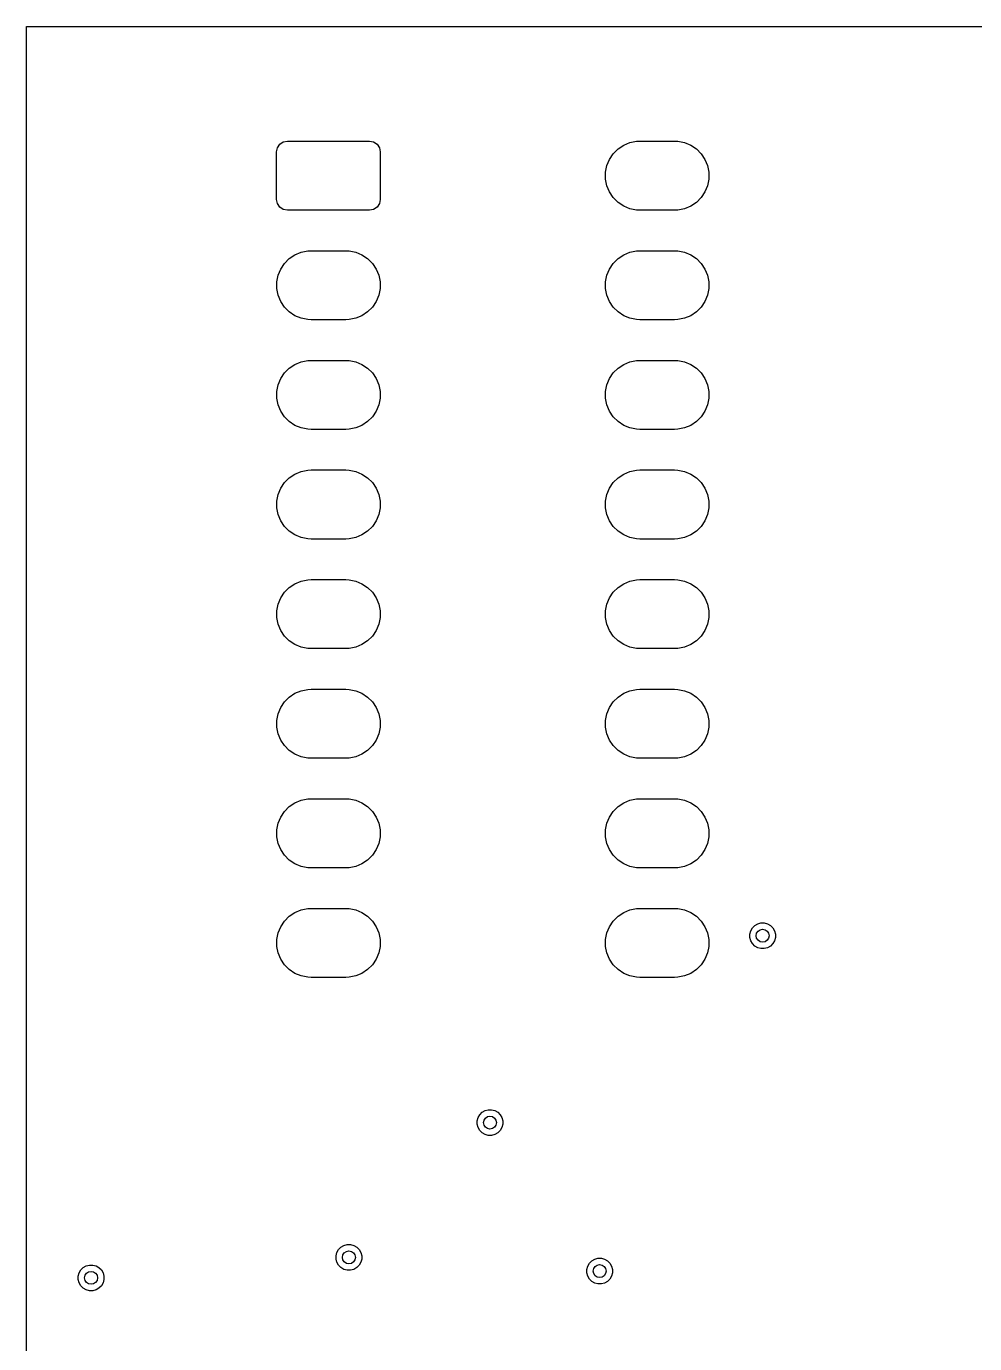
# Model space of a CAD drawing. Extents: x 44.5 to 133, y -119 to -55.5.
# Drawn here: x 44.5 to 66.48, y -86.02 to -55.5 of the extents above; entities that cross this region are included whole.
import ezdxf

# ---------------------------------------------------------------- set-up
doc = ezdxf.new("R2010")
doc.units = 0
doc.layers.add('BLACK', color=7, linetype='CONTINUOUS')

msp = doc.modelspace()

# ---------------------------------------------------------------- linework, layer by layer
at = {"layer": 'BLACK', "linetype": 'CONTINUOUS'}
for p, q in [((44.5, -55.5), (133, -55.5)), ((44.5, -119), (44.5, -55.5)), ((50.31903, -58.314329), (50.373223, -58.233223)), ((50.373223, -58.233223), (50.454329, -58.17903)), ((50.454329, -58.17903), (50.55, -58.16)), ((50.55, -58.16), (52.45, -58.16)), ((52.45, -58.16), (52.545671, -58.17903)), ((52.545671, -58.17903), (52.626777, -58.233223)), ((52.626777, -58.233223), (52.68097, -58.314329)), ((58.212485, -58.341592), (58.342883, -58.254463)), ((58.342883, -58.254463), (58.487772, -58.194448)), ((58.487772, -58.194448), (58.641586, -58.163852)), ((58.641586, -58.163852), (58.72, -58.16)), ((58.72, -58.16), (59.52, -58.16)), ((59.52, -58.16), (59.598414, -58.163852)), ((59.598414, -58.163852), (59.752228, -58.194448)), ((59.752228, -58.194448), (59.897117, -58.254463)), ((59.897117, -58.254463), (60.027515, -58.341592)), ((50.3, -58.41), (50.31903, -58.314329)), ((50.3, -59.51), (50.3, -58.41)), ((52.68097, -58.314329), (52.7, -58.41)), ((52.7, -58.41), (52.7, -59.51)), ((57.954448, -58.727772), (58.014463, -58.582883)), ((58.014463, -58.582883), (58.101592, -58.452485)), ((58.101592, -58.452485), (58.212485, -58.341592)), ((60.027515, -58.341592), (60.138408, -58.452485)), ((60.138408, -58.452485), (60.225537, -58.582883)), ((60.225537, -58.582883), (60.285552, -58.727772)), ((57.923852, -58.881586), (57.954448, -58.727772)), ((57.923852, -59.038414), (57.923852, -58.881586)), ((60.285552, -58.727772), (60.316148, -58.881586)), ((60.316148, -58.881586), (60.316148, -59.038414)), ((57.954448, -59.192228), (57.923852, -59.038414)), ((58.014463, -59.337117), (57.954448, -59.192228)), ((60.285552, -59.192228), (60.225537, -59.337117)), ((60.316148, -59.038414), (60.285552, -59.192228)), ((50.31903, -59.605671), (50.3, -59.51)), ((52.7, -59.51), (52.68097, -59.605671)), ((58.101592, -59.467515), (58.014463, -59.337117)), ((58.212485, -59.578408), (58.101592, -59.467515)), ((60.138408, -59.467515), (60.027515, -59.578408)), ((60.225537, -59.337117), (60.138408, -59.467515)), ((50.373223, -59.686777), (50.31903, -59.605671)), ((50.454329, -59.74097), (50.373223, -59.686777)), ((50.55, -59.76), (50.454329, -59.74097)), ((52.45, -59.76), (50.55, -59.76)), ((52.545671, -59.74097), (52.45, -59.76)), ((52.626777, -59.686777), (52.545671, -59.74097)), ((52.68097, -59.605671), (52.626777, -59.686777)), ((58.342883, -59.665537), (58.212485, -59.578408)), ((58.487772, -59.725552), (58.342883, -59.665537)), ((58.641586, -59.756148), (58.487772, -59.725552)), ((58.72, -59.76), (58.641586, -59.756148)), ((59.52, -59.76), (58.72, -59.76)), ((59.598414, -59.756148), (59.52, -59.76)), ((59.752228, -59.725552), (59.598414, -59.756148)), ((59.897117, -59.665537), (59.752228, -59.725552)), ((60.027515, -59.578408), (59.897117, -59.665537)), ((50.722883, -60.794463), (50.867772, -60.734448)), ((50.867772, -60.734448), (51.021586, -60.703852)), ((51.021586, -60.703852), (51.1, -60.7)), ((51.1, -60.7), (51.9, -60.7)), ((51.9, -60.7), (51.978414, -60.703852)), ((51.978414, -60.703852), (52.132228, -60.734448)), ((52.132228, -60.734448), (52.277117, -60.794463)), ((58.342883, -60.794463), (58.487772, -60.734448)), ((58.487772, -60.734448), (58.641586, -60.703852)), ((58.641586, -60.703852), (58.72, -60.7)), ((58.72, -60.7), (59.52, -60.7)), ((59.52, -60.7), (59.598414, -60.703852)), ((59.598414, -60.703852), (59.752228, -60.734448)), ((59.752228, -60.734448), (59.897117, -60.794463)), ((50.394463, -61.122883), (50.481592, -60.992485)), ((50.481592, -60.992485), (50.592485, -60.881592)), ((50.592485, -60.881592), (50.722883, -60.794463)), ((52.277117, -60.794463), (52.407515, -60.881592)), ((52.407515, -60.881592), (52.518408, -60.992485)), ((52.518408, -60.992485), (52.605537, -61.122883)), ((58.014463, -61.122883), (58.101592, -60.992485)), ((58.101592, -60.992485), (58.212485, -60.881592)), ((58.212485, -60.881592), (58.342883, -60.794463)), ((59.897117, -60.794463), (60.027515, -60.881592)), ((60.027515, -60.881592), (60.138408, -60.992485)), ((60.138408, -60.992485), (60.225537, -61.122883)), ((50.303852, -61.421586), (50.334448, -61.267772)), ((50.334448, -61.267772), (50.394463, -61.122883)), ((52.605537, -61.122883), (52.665552, -61.267772)), ((52.665552, -61.267772), (52.696148, -61.421586)), ((57.923852, -61.421586), (57.954448, -61.267772)), ((57.954448, -61.267772), (58.014463, -61.122883)), ((60.225537, -61.122883), (60.285552, -61.267772)), ((60.285552, -61.267772), (60.316148, -61.421586)), ((50.303852, -61.578414), (50.303852, -61.421586)), ((50.334448, -61.732228), (50.303852, -61.578414)), ((52.696148, -61.578414), (52.665552, -61.732228)), ((52.696148, -61.421586), (52.696148, -61.578414)), ((57.923852, -61.578414), (57.923852, -61.421586)), ((57.954448, -61.732228), (57.923852, -61.578414)), ((60.316148, -61.578414), (60.285552, -61.732228)), ((60.316148, -61.421586), (60.316148, -61.578414)), ((50.394463, -61.877117), (50.334448, -61.732228)), ((50.481592, -62.007515), (50.394463, -61.877117)), ((52.605537, -61.877117), (52.518408, -62.007515)), ((52.665552, -61.732228), (52.605537, -61.877117)), ((58.014463, -61.877117), (57.954448, -61.732228)), ((58.101592, -62.007515), (58.014463, -61.877117)), ((60.225537, -61.877117), (60.138408, -62.007515)), ((60.285552, -61.732228), (60.225537, -61.877117)), ((50.592485, -62.118408), (50.481592, -62.007515)), ((50.722883, -62.205537), (50.592485, -62.118408)), ((50.867772, -62.265552), (50.722883, -62.205537)), ((51.021586, -62.296148), (50.867772, -62.265552)), ((52.132228, -62.265552), (51.978414, -62.296148)), ((52.277117, -62.205537), (52.132228, -62.265552)), ((52.407515, -62.118408), (52.277117, -62.205537)), ((52.518408, -62.007515), (52.407515, -62.118408)), ((58.212485, -62.118408), (58.101592, -62.007515)), ((58.342883, -62.205537), (58.212485, -62.118408)), ((58.487772, -62.265552), (58.342883, -62.205537)), ((58.641586, -62.296148), (58.487772, -62.265552)), ((59.752228, -62.265552), (59.598414, -62.296148)), ((59.897117, -62.205537), (59.752228, -62.265552)), ((60.027515, -62.118408), (59.897117, -62.205537)), ((60.138408, -62.007515), (60.027515, -62.118408)), ((51.1, -62.3), (51.021586, -62.296148)), ((51.9, -62.3), (51.1, -62.3)), ((51.978414, -62.296148), (51.9, -62.3)), ((58.72, -62.3), (58.641586, -62.296148)), ((59.52, -62.3), (58.72, -62.3)), ((59.598414, -62.296148), (59.52, -62.3)), ((50.481592, -63.532485), (50.592485, -63.421592)), ((50.592485, -63.421592), (50.722883, -63.334463)), ((50.722883, -63.334463), (50.867772, -63.274448)), ((50.867772, -63.274448), (51.021586, -63.243852)), ((51.021586, -63.243852), (51.1, -63.24)), ((51.1, -63.24), (51.9, -63.24)), ((51.9, -63.24), (51.978414, -63.243852)), ((51.978414, -63.243852), (52.132228, -63.274448)), ((52.132228, -63.274448), (52.277117, -63.334463)), ((52.277117, -63.334463), (52.407515, -63.421592)), ((52.407515, -63.421592), (52.518408, -63.532485)), ((58.101592, -63.532485), (58.212485, -63.421592)), ((58.212485, -63.421592), (58.342883, -63.334463)), ((58.342883, -63.334463), (58.487772, -63.274448)), ((58.487772, -63.274448), (58.641586, -63.243852)), ((58.641586, -63.243852), (58.72, -63.24)), ((58.72, -63.24), (59.52, -63.24)), ((59.52, -63.24), (59.598414, -63.243852)), ((59.598414, -63.243852), (59.752228, -63.274448)), ((59.752228, -63.274448), (59.897117, -63.334463)), ((59.897117, -63.334463), (60.027515, -63.421592)), ((60.027515, -63.421592), (60.138408, -63.532485)), ((50.334448, -63.807772), (50.394463, -63.662883)), ((50.394463, -63.662883), (50.481592, -63.532485)), ((52.518408, -63.532485), (52.605537, -63.662883)), ((52.605537, -63.662883), (52.665552, -63.807772)), ((57.954448, -63.807772), (58.014463, -63.662883)), ((58.014463, -63.662883), (58.101592, -63.532485)), ((60.138408, -63.532485), (60.225537, -63.662883)), ((60.225537, -63.662883), (60.285552, -63.807772)), ((50.303852, -63.961586), (50.334448, -63.807772)), ((50.303852, -64.118414), (50.303852, -63.961586)), ((52.665552, -63.807772), (52.696148, -63.961586)), ((52.696148, -63.961586), (52.696148, -64.118414)), ((57.923852, -63.961586), (57.954448, -63.807772)), ((57.923852, -64.118414), (57.923852, -63.961586)), ((60.285552, -63.807772), (60.316148, -63.961586)), ((60.316148, -63.961586), (60.316148, -64.118414)), ((50.334448, -64.272228), (50.303852, -64.118414)), ((50.394463, -64.417117), (50.334448, -64.272228)), ((52.665552, -64.272228), (52.605537, -64.417117)), ((52.696148, -64.118414), (52.665552, -64.272228)), ((57.954448, -64.272228), (57.923852, -64.118414)), ((58.014463, -64.417117), (57.954448, -64.272228)), ((60.285552, -64.272228), (60.225537, -64.417117)), ((60.316148, -64.118414), (60.285552, -64.272228)), ((50.481592, -64.547515), (50.394463, -64.417117)), ((50.592485, -64.658408), (50.481592, -64.547515)), ((50.722883, -64.745537), (50.592485, -64.658408)), ((52.407515, -64.658408), (52.277117, -64.745537)), ((52.518408, -64.547515), (52.407515, -64.658408)), ((52.605537, -64.417117), (52.518408, -64.547515)), ((58.101592, -64.547515), (58.014463, -64.417117)), ((58.212485, -64.658408), (58.101592, -64.547515)), ((58.342883, -64.745537), (58.212485, -64.658408)), ((60.027515, -64.658408), (59.897117, -64.745537)), ((60.138408, -64.547515), (60.027515, -64.658408)), ((60.225537, -64.417117), (60.138408, -64.547515)), ((50.867772, -64.805552), (50.722883, -64.745537)), ((51.021586, -64.836148), (50.867772, -64.805552)), ((51.1, -64.84), (51.021586, -64.836148)), ((51.9, -64.84), (51.1, -64.84)), ((51.978414, -64.836148), (51.9, -64.84)), ((52.132228, -64.805552), (51.978414, -64.836148)), ((52.277117, -64.745537), (52.132228, -64.805552)), ((58.487772, -64.805552), (58.342883, -64.745537)), ((58.641586, -64.836148), (58.487772, -64.805552)), ((58.72, -64.84), (58.641586, -64.836148)), ((59.52, -64.84), (58.72, -64.84)), ((59.598414, -64.836148), (59.52, -64.84)), ((59.752228, -64.805552), (59.598414, -64.836148)), ((59.897117, -64.745537), (59.752228, -64.805552)), ((50.592485, -65.961592), (50.722883, -65.874463)), ((50.722883, -65.874463), (50.867772, -65.814448)), ((50.867772, -65.814448), (51.021586, -65.783852)), ((51.021586, -65.783852), (51.1, -65.78)), ((51.1, -65.78), (51.9, -65.78)), ((51.9, -65.78), (51.978414, -65.783852)), ((51.978414, -65.783852), (52.132228, -65.814448)), ((52.132228, -65.814448), (52.277117, -65.874463)), ((52.277117, -65.874463), (52.407515, -65.961592)), ((58.212485, -65.961592), (58.342883, -65.874463)), ((58.342883, -65.874463), (58.487772, -65.814448)), ((58.487772, -65.814448), (58.641586, -65.783852)), ((58.641586, -65.783852), (58.72, -65.78)), ((58.72, -65.78), (59.52, -65.78)), ((59.52, -65.78), (59.598414, -65.783852)), ((59.598414, -65.783852), (59.752228, -65.814448)), ((59.752228, -65.814448), (59.897117, -65.874463)), ((59.897117, -65.874463), (60.027515, -65.961592)), ((50.334448, -66.347772), (50.394463, -66.202883)), ((50.394463, -66.202883), (50.481592, -66.072485)), ((50.481592, -66.072485), (50.592485, -65.961592)), ((52.407515, -65.961592), (52.518408, -66.072485)), ((52.518408, -66.072485), (52.605537, -66.202883)), ((52.605537, -66.202883), (52.665552, -66.347772)), ((57.954448, -66.347772), (58.014463, -66.202883)), ((58.014463, -66.202883), (58.101592, -66.072485)), ((58.101592, -66.072485), (58.212485, -65.961592)), ((60.027515, -65.961592), (60.138408, -66.072485)), ((60.138408, -66.072485), (60.225537, -66.202883)), ((60.225537, -66.202883), (60.285552, -66.347772)), ((50.303852, -66.501586), (50.334448, -66.347772)), ((50.303852, -66.658414), (50.303852, -66.501586)), ((52.665552, -66.347772), (52.696148, -66.501586)), ((52.696148, -66.501586), (52.696148, -66.658414)), ((57.923852, -66.501586), (57.954448, -66.347772)), ((57.923852, -66.658414), (57.923852, -66.501586)), ((60.285552, -66.347772), (60.316148, -66.501586)), ((60.316148, -66.501586), (60.316148, -66.658414)), ((50.334448, -66.812228), (50.303852, -66.658414)), ((50.394463, -66.957117), (50.334448, -66.812228)), ((52.665552, -66.812228), (52.605537, -66.957117)), ((52.696148, -66.658414), (52.665552, -66.812228)), ((57.954448, -66.812228), (57.923852, -66.658414)), ((58.014463, -66.957117), (57.954448, -66.812228)), ((60.285552, -66.812228), (60.225537, -66.957117)), ((60.316148, -66.658414), (60.285552, -66.812228)), ((50.481592, -67.087515), (50.394463, -66.957117)), ((50.592485, -67.198408), (50.481592, -67.087515)), ((52.518408, -67.087515), (52.407515, -67.198408)), ((52.605537, -66.957117), (52.518408, -67.087515)), ((58.101592, -67.087515), (58.014463, -66.957117)), ((58.212485, -67.198408), (58.101592, -67.087515)), ((60.138408, -67.087515), (60.027515, -67.198408)), ((60.225537, -66.957117), (60.138408, -67.087515)), ((50.722883, -67.285537), (50.592485, -67.198408)), ((50.867772, -67.345552), (50.722883, -67.285537)), ((51.021586, -67.376148), (50.867772, -67.345552)), ((51.1, -67.38), (51.021586, -67.376148)), ((51.9, -67.38), (51.1, -67.38)), ((51.978414, -67.376148), (51.9, -67.38)), ((52.132228, -67.345552), (51.978414, -67.376148)), ((52.277117, -67.285537), (52.132228, -67.345552)), ((52.407515, -67.198408), (52.277117, -67.285537)), ((58.342883, -67.285537), (58.212485, -67.198408)), ((58.487772, -67.345552), (58.342883, -67.285537)), ((58.641586, -67.376148), (58.487772, -67.345552)), ((58.72, -67.38), (58.641586, -67.376148)), ((59.52, -67.38), (58.72, -67.38)), ((59.598414, -67.376148), (59.52, -67.38)), ((59.752228, -67.345552), (59.598414, -67.376148)), ((59.897117, -67.285537), (59.752228, -67.345552)), ((60.027515, -67.198408), (59.897117, -67.285537)), ((50.722883, -68.414463), (50.867772, -68.354448)), ((50.867772, -68.354448), (51.021586, -68.323852)), ((51.021586, -68.323852), (51.1, -68.32)), ((51.1, -68.32), (51.9, -68.32)), ((51.9, -68.32), (51.978414, -68.323852)), ((51.978414, -68.323852), (52.132228, -68.354448)), ((52.132228, -68.354448), (52.277117, -68.414463)), ((58.342883, -68.414463), (58.487772, -68.354448)), ((58.487772, -68.354448), (58.641586, -68.323852)), ((58.641586, -68.323852), (58.72, -68.32)), ((58.72, -68.32), (59.52, -68.32)), ((59.52, -68.32), (59.598414, -68.323852)), ((59.598414, -68.323852), (59.752228, -68.354448)), ((59.752228, -68.354448), (59.897117, -68.414463)), ((50.394463, -68.742883), (50.481592, -68.612485)), ((50.481592, -68.612485), (50.592485, -68.501592)), ((50.592485, -68.501592), (50.722883, -68.414463)), ((52.277117, -68.414463), (52.407515, -68.501592)), ((52.407515, -68.501592), (52.518408, -68.612485)), ((52.518408, -68.612485), (52.605537, -68.742883)), ((58.014463, -68.742883), (58.101592, -68.612485)), ((58.101592, -68.612485), (58.212485, -68.501592)), ((58.212485, -68.501592), (58.342883, -68.414463)), ((59.897117, -68.414463), (60.027515, -68.501592)), ((60.027515, -68.501592), (60.138408, -68.612485)), ((60.138408, -68.612485), (60.225537, -68.742883)), ((50.303852, -69.041586), (50.334448, -68.887772)), ((50.334448, -68.887772), (50.394463, -68.742883)), ((52.605537, -68.742883), (52.665552, -68.887772)), ((52.665552, -68.887772), (52.696148, -69.041586)), ((57.923852, -69.041586), (57.954448, -68.887772)), ((57.954448, -68.887772), (58.014463, -68.742883)), ((60.225537, -68.742883), (60.285552, -68.887772)), ((60.285552, -68.887772), (60.316148, -69.041586)), ((50.303852, -69.198414), (50.303852, -69.041586)), ((50.334448, -69.352228), (50.303852, -69.198414)), ((52.696148, -69.198414), (52.665552, -69.352228)), ((52.696148, -69.041586), (52.696148, -69.198414)), ((57.923852, -69.198414), (57.923852, -69.041586)), ((57.954448, -69.352228), (57.923852, -69.198414)), ((60.316148, -69.198414), (60.285552, -69.352228)), ((60.316148, -69.041586), (60.316148, -69.198414)), ((50.394463, -69.497117), (50.334448, -69.352228)), ((50.481592, -69.627515), (50.394463, -69.497117)), ((52.605537, -69.497117), (52.518408, -69.627515)), ((52.665552, -69.352228), (52.605537, -69.497117)), ((58.014463, -69.497117), (57.954448, -69.352228)), ((58.101592, -69.627515), (58.014463, -69.497117)), ((60.225537, -69.497117), (60.138408, -69.627515)), ((60.285552, -69.352228), (60.225537, -69.497117)), ((50.592485, -69.738408), (50.481592, -69.627515)), ((50.722883, -69.825537), (50.592485, -69.738408)), ((50.867772, -69.885552), (50.722883, -69.825537)), ((51.021586, -69.916148), (50.867772, -69.885552)), ((52.132228, -69.885552), (51.978414, -69.916148)), ((52.277117, -69.825537), (52.132228, -69.885552)), ((52.407515, -69.738408), (52.277117, -69.825537)), ((52.518408, -69.627515), (52.407515, -69.738408)), ((58.212485, -69.738408), (58.101592, -69.627515)), ((58.342883, -69.825537), (58.212485, -69.738408)), ((58.487772, -69.885552), (58.342883, -69.825537)), ((58.641586, -69.916148), (58.487772, -69.885552)), ((59.752228, -69.885552), (59.598414, -69.916148)), ((59.897117, -69.825537), (59.752228, -69.885552)), ((60.027515, -69.738408), (59.897117, -69.825537)), ((60.138408, -69.627515), (60.027515, -69.738408)), ((51.1, -69.92), (51.021586, -69.916148)), ((51.9, -69.92), (51.1, -69.92)), ((51.978414, -69.916148), (51.9, -69.92)), ((58.72, -69.92), (58.641586, -69.916148)), ((59.52, -69.92), (58.72, -69.92)), ((59.598414, -69.916148), (59.52, -69.92)), ((50.481592, -71.152485), (50.592485, -71.041592)), ((50.592485, -71.041592), (50.722883, -70.954463)), ((50.722883, -70.954463), (50.867772, -70.894448)), ((50.867772, -70.894448), (51.021586, -70.863852)), ((51.021586, -70.863852), (51.1, -70.86)), ((51.1, -70.86), (51.9, -70.86)), ((51.9, -70.86), (51.978414, -70.863852)), ((51.978414, -70.863852), (52.132228, -70.894448)), ((52.132228, -70.894448), (52.277117, -70.954463)), ((52.277117, -70.954463), (52.407515, -71.041592)), ((52.407515, -71.041592), (52.518408, -71.152485)), ((58.101592, -71.152485), (58.212485, -71.041592)), ((58.212485, -71.041592), (58.342883, -70.954463)), ((58.342883, -70.954463), (58.487772, -70.894448)), ((58.487772, -70.894448), (58.641586, -70.863852)), ((58.641586, -70.863852), (58.72, -70.86)), ((58.72, -70.86), (59.52, -70.86)), ((59.52, -70.86), (59.598414, -70.863852)), ((59.598414, -70.863852), (59.752228, -70.894448)), ((59.752228, -70.894448), (59.897117, -70.954463)), ((59.897117, -70.954463), (60.027515, -71.041592)), ((60.027515, -71.041592), (60.138408, -71.152485)), ((50.303852, -71.581586), (50.334448, -71.427772)), ((50.334448, -71.427772), (50.394463, -71.282883)), ((50.394463, -71.282883), (50.481592, -71.152485)), ((52.518408, -71.152485), (52.605537, -71.282883)), ((52.605537, -71.282883), (52.665552, -71.427772)), ((52.665552, -71.427772), (52.696148, -71.581586)), ((57.923852, -71.581586), (57.954448, -71.427772)), ((57.954448, -71.427772), (58.014463, -71.282883)), ((58.014463, -71.282883), (58.101592, -71.152485)), ((60.138408, -71.152485), (60.225537, -71.282883)), ((60.225537, -71.282883), (60.285552, -71.427772)), ((60.285552, -71.427772), (60.316148, -71.581586)), ((50.303852, -71.738414), (50.303852, -71.581586)), ((52.696148, -71.581586), (52.696148, -71.738414)), ((57.923852, -71.738414), (57.923852, -71.581586)), ((60.316148, -71.581586), (60.316148, -71.738414)), ((50.334448, -71.892228), (50.303852, -71.738414)), ((50.394463, -72.037117), (50.334448, -71.892228)), ((50.481592, -72.167515), (50.394463, -72.037117)), ((52.605537, -72.037117), (52.518408, -72.167515)), ((52.665552, -71.892228), (52.605537, -72.037117)), ((52.696148, -71.738414), (52.665552, -71.892228)), ((57.954448, -71.892228), (57.923852, -71.738414)), ((58.014463, -72.037117), (57.954448, -71.892228)), ((58.101592, -72.167515), (58.014463, -72.037117)), ((60.225537, -72.037117), (60.138408, -72.167515)), ((60.285552, -71.892228), (60.225537, -72.037117)), ((60.316148, -71.738414), (60.285552, -71.892228)), ((50.592485, -72.278408), (50.481592, -72.167515)), ((50.722883, -72.365537), (50.592485, -72.278408)), ((52.407515, -72.278408), (52.277117, -72.365537)), ((52.518408, -72.167515), (52.407515, -72.278408)), ((58.212485, -72.278408), (58.101592, -72.167515)), ((58.342883, -72.365537), (58.212485, -72.278408)), ((60.027515, -72.278408), (59.897117, -72.365537)), ((60.138408, -72.167515), (60.027515, -72.278408)), ((50.867772, -72.425552), (50.722883, -72.365537)), ((51.021586, -72.456148), (50.867772, -72.425552)), ((51.1, -72.46), (51.021586, -72.456148)), ((51.9, -72.46), (51.1, -72.46)), ((51.978414, -72.456148), (51.9, -72.46)), ((52.132228, -72.425552), (51.978414, -72.456148)), ((52.277117, -72.365537), (52.132228, -72.425552)), ((58.487772, -72.425552), (58.342883, -72.365537)), ((58.641586, -72.456148), (58.487772, -72.425552)), ((58.72, -72.46), (58.641586, -72.456148)), ((59.52, -72.46), (58.72, -72.46)), ((59.598414, -72.456148), (59.52, -72.46)), ((59.752228, -72.425552), (59.598414, -72.456148)), ((59.897117, -72.365537), (59.752228, -72.425552)), ((50.592485, -73.581592), (50.722883, -73.494463)), ((50.722883, -73.494463), (50.867772, -73.434448)), ((50.867772, -73.434448), (51.021586, -73.403852)), ((51.021586, -73.403852), (51.1, -73.4)), ((51.1, -73.4), (51.9, -73.4)), ((51.9, -73.4), (51.978414, -73.403852)), ((51.978414, -73.403852), (52.132228, -73.434448)), ((52.132228, -73.434448), (52.277117, -73.494463)), ((52.277117, -73.494463), (52.407515, -73.581592)), ((58.212485, -73.581592), (58.342883, -73.494463)), ((58.342883, -73.494463), (58.487772, -73.434448)), ((58.487772, -73.434448), (58.641586, -73.403852)), ((58.641586, -73.403852), (58.72, -73.4)), ((58.72, -73.4), (59.52, -73.4)), ((59.52, -73.4), (59.598414, -73.403852)), ((59.598414, -73.403852), (59.752228, -73.434448)), ((59.752228, -73.434448), (59.897117, -73.494463)), ((59.897117, -73.494463), (60.027515, -73.581592)), ((50.334448, -73.967772), (50.394463, -73.822883)), ((50.394463, -73.822883), (50.481592, -73.692485)), ((50.481592, -73.692485), (50.592485, -73.581592)), ((52.407515, -73.581592), (52.518408, -73.692485)), ((52.518408, -73.692485), (52.605537, -73.822883)), ((52.605537, -73.822883), (52.665552, -73.967772)), ((57.954448, -73.967772), (58.014463, -73.822883)), ((58.014463, -73.822883), (58.101592, -73.692485)), ((58.101592, -73.692485), (58.212485, -73.581592)), ((60.027515, -73.581592), (60.138408, -73.692485)), ((60.138408, -73.692485), (60.225537, -73.822883)), ((60.225537, -73.822883), (60.285552, -73.967772)), ((50.303852, -74.121586), (50.334448, -73.967772)), ((50.303852, -74.278414), (50.303852, -74.121586)), ((52.665552, -73.967772), (52.696148, -74.121586)), ((52.696148, -74.121586), (52.696148, -74.278414)), ((57.923852, -74.121586), (57.954448, -73.967772)), ((57.923852, -74.278414), (57.923852, -74.121586)), ((60.285552, -73.967772), (60.316148, -74.121586)), ((60.316148, -74.121586), (60.316148, -74.278414)), ((50.334448, -74.432228), (50.303852, -74.278414)), ((50.394463, -74.577117), (50.334448, -74.432228)), ((52.665552, -74.432228), (52.605537, -74.577117)), ((52.696148, -74.278414), (52.665552, -74.432228)), ((57.954448, -74.432228), (57.923852, -74.278414)), ((58.014463, -74.577117), (57.954448, -74.432228)), ((60.285552, -74.432228), (60.225537, -74.577117)), ((60.316148, -74.278414), (60.285552, -74.432228)), ((50.481592, -74.707515), (50.394463, -74.577117)), ((50.592485, -74.818408), (50.481592, -74.707515)), ((52.518408, -74.707515), (52.407515, -74.818408)), ((52.605537, -74.577117), (52.518408, -74.707515)), ((58.101592, -74.707515), (58.014463, -74.577117)), ((58.212485, -74.818408), (58.101592, -74.707515)), ((60.138408, -74.707515), (60.027515, -74.818408)), ((60.225537, -74.577117), (60.138408, -74.707515)), ((50.722883, -74.905537), (50.592485, -74.818408)), ((50.867772, -74.965552), (50.722883, -74.905537)), ((51.021586, -74.996148), (50.867772, -74.965552)), ((51.1, -75), (51.021586, -74.996148)), ((51.9, -75), (51.1, -75)), ((51.978414, -74.996148), (51.9, -75)), ((52.132228, -74.965552), (51.978414, -74.996148)), ((52.277117, -74.905537), (52.132228, -74.965552)), ((52.407515, -74.818408), (52.277117, -74.905537)), ((58.342883, -74.905537), (58.212485, -74.818408)), ((58.487772, -74.965552), (58.342883, -74.905537)), ((58.641586, -74.996148), (58.487772, -74.965552)), ((58.72, -75), (58.641586, -74.996148)), ((59.52, -75), (58.72, -75)), ((59.598414, -74.996148), (59.52, -75)), ((59.752228, -74.965552), (59.598414, -74.996148)), ((59.897117, -74.905537), (59.752228, -74.965552)), ((60.027515, -74.818408), (59.897117, -74.905537)), ((50.722883, -76.034463), (50.867772, -75.974448)), ((50.867772, -75.974448), (51.021586, -75.943852)), ((51.021586, -75.943852), (51.1, -75.94)), ((51.1, -75.94), (51.9, -75.94)), ((51.9, -75.94), (51.978414, -75.943852)), ((51.978414, -75.943852), (52.132228, -75.974448)), ((52.132228, -75.974448), (52.277117, -76.034463)), ((58.342883, -76.034463), (58.487772, -75.974448)), ((58.487772, -75.974448), (58.641586, -75.943852)), ((58.641586, -75.943852), (58.72, -75.94)), ((58.72, -75.94), (59.52, -75.94)), ((59.52, -75.94), (59.598414, -75.943852)), ((59.598414, -75.943852), (59.752228, -75.974448)), ((59.752228, -75.974448), (59.897117, -76.034463)), ((50.394463, -76.362883), (50.481592, -76.232485)), ((50.481592, -76.232485), (50.592485, -76.121592)), ((50.592485, -76.121592), (50.722883, -76.034463)), ((52.277117, -76.034463), (52.407515, -76.121592)), ((52.407515, -76.121592), (52.518408, -76.232485)), ((52.518408, -76.232485), (52.605537, -76.362883)), ((58.014463, -76.362883), (58.101592, -76.232485)), ((58.101592, -76.232485), (58.212485, -76.121592)), ((58.212485, -76.121592), (58.342883, -76.034463)), ((59.897117, -76.034463), (60.027515, -76.121592)), ((60.027515, -76.121592), (60.138408, -76.232485)), ((60.138408, -76.232485), (60.225537, -76.362883)), ((61.379872, -76.334694), (61.447695, -76.295536)), ((61.447695, -76.295536), (61.523342, -76.275267)), ((61.523342, -76.275267), (61.601658, -76.275267)), ((61.601658, -76.275267), (61.677305, -76.295536)), ((61.677305, -76.295536), (61.745128, -76.334694)), ((50.303852, -76.661586), (50.334448, -76.507772)), ((50.334448, -76.507772), (50.394463, -76.362883)), ((52.605537, -76.362883), (52.665552, -76.507772)), ((52.665552, -76.507772), (52.696148, -76.661586)), ((57.923852, -76.661586), (57.954448, -76.507772)), ((57.954448, -76.507772), (58.014463, -76.362883)), ((60.225537, -76.362883), (60.285552, -76.507772)), ((60.285552, -76.507772), (60.316148, -76.661586)), ((61.265067, -76.533542), (61.285336, -76.457895)), ((61.265067, -76.611858), (61.265067, -76.533542)), ((61.285336, -76.687505), (61.265067, -76.611858)), ((61.285336, -76.457895), (61.324494, -76.390072)), ((61.324494, -76.390072), (61.379872, -76.334694)), ((61.745128, -76.334694), (61.800506, -76.390072)), ((61.800506, -76.390072), (61.839664, -76.457895)), ((61.839664, -76.457895), (61.859933, -76.533542)), ((61.859933, -76.611858), (61.839664, -76.687505)), ((61.859933, -76.533542), (61.859933, -76.611858)), ((50.303852, -76.818414), (50.303852, -76.661586)), ((50.334448, -76.972228), (50.303852, -76.818414)), ((52.696148, -76.818414), (52.665552, -76.972228)), ((52.696148, -76.661586), (52.696148, -76.818414)), ((57.923852, -76.818414), (57.923852, -76.661586)), ((57.954448, -76.972228), (57.923852, -76.818414)), ((60.316148, -76.818414), (60.285552, -76.972228)), ((60.316148, -76.661586), (60.316148, -76.818414)), ((61.324494, -76.755328), (61.285336, -76.687505)), ((61.379872, -76.810706), (61.324494, -76.755328)), ((61.447695, -76.849864), (61.379872, -76.810706)), ((61.523342, -76.870133), (61.447695, -76.849864)), ((61.601658, -76.870133), (61.523342, -76.870133)), ((61.677305, -76.849864), (61.601658, -76.870133)), ((61.745128, -76.810706), (61.677305, -76.849864)), ((61.800506, -76.755328), (61.745128, -76.810706)), ((61.839664, -76.687505), (61.800506, -76.755328)), ((50.394463, -77.117117), (50.334448, -76.972228)), ((50.481592, -77.247515), (50.394463, -77.117117)), ((52.605537, -77.117117), (52.518408, -77.247515)), ((52.665552, -76.972228), (52.605537, -77.117117)), ((58.014463, -77.117117), (57.954448, -76.972228)), ((58.101592, -77.247515), (58.014463, -77.117117)), ((60.225537, -77.117117), (60.138408, -77.247515)), ((60.285552, -76.972228), (60.225537, -77.117117)), ((50.592485, -77.358408), (50.481592, -77.247515)), ((50.722883, -77.445537), (50.592485, -77.358408)), ((50.867772, -77.505552), (50.722883, -77.445537)), ((51.021586, -77.536148), (50.867772, -77.505552)), ((52.132228, -77.505552), (51.978414, -77.536148)), ((52.277117, -77.445537), (52.132228, -77.505552)), ((52.407515, -77.358408), (52.277117, -77.445537)), ((52.518408, -77.247515), (52.407515, -77.358408)), ((58.212485, -77.358408), (58.101592, -77.247515)), ((58.342883, -77.445537), (58.212485, -77.358408)), ((58.487772, -77.505552), (58.342883, -77.445537)), ((58.641586, -77.536148), (58.487772, -77.505552)), ((59.752228, -77.505552), (59.598414, -77.536148)), ((59.897117, -77.445537), (59.752228, -77.505552)), ((60.027515, -77.358408), (59.897117, -77.445537)), ((60.138408, -77.247515), (60.027515, -77.358408)), ((51.1, -77.54), (51.021586, -77.536148)), ((51.9, -77.54), (51.1, -77.54)), ((51.978414, -77.536148), (51.9, -77.54)), ((58.72, -77.54), (58.641586, -77.536148)), ((59.52, -77.54), (58.72, -77.54)), ((59.598414, -77.536148), (59.52, -77.54)), ((54.946667, -80.863342), (54.966936, -80.787695)), ((54.946667, -80.941658), (54.946667, -80.863342)), ((54.966936, -80.787695), (55.006094, -80.719872)), ((55.006094, -80.719872), (55.061472, -80.664494)), ((55.061472, -80.664494), (55.129295, -80.625336)), ((55.129295, -80.625336), (55.204942, -80.605067)), ((55.204942, -80.605067), (55.283258, -80.605067)), ((55.283258, -80.605067), (55.358905, -80.625336)), ((55.358905, -80.625336), (55.426728, -80.664494)), ((55.426728, -80.664494), (55.482106, -80.719872)), ((55.482106, -80.719872), (55.521264, -80.787695)), ((55.521264, -80.787695), (55.541533, -80.863342)), ((55.541533, -80.863342), (55.541533, -80.941658)), ((54.966936, -81.017305), (54.946667, -80.941658)), ((55.006094, -81.085128), (54.966936, -81.017305)), ((55.061472, -81.140506), (55.006094, -81.085128)), ((55.129295, -81.179664), (55.061472, -81.140506)), ((55.204942, -81.199933), (55.129295, -81.179664)), ((55.358905, -81.179664), (55.283258, -81.199933)), ((55.426728, -81.140506), (55.358905, -81.179664)), ((55.482106, -81.085128), (55.426728, -81.140506)), ((55.521264, -81.017305), (55.482106, -81.085128)), ((55.541533, -80.941658), (55.521264, -81.017305)), ((55.283258, -81.199933), (55.204942, -81.199933)), ((51.676767, -83.986642), (51.697036, -83.910995)), ((51.697036, -83.910995), (51.736194, -83.843172)), ((51.736194, -83.843172), (51.791572, -83.787794)), ((51.791572, -83.787794), (51.859395, -83.748636)), ((51.859395, -83.748636), (51.935042, -83.728367)), ((51.935042, -83.728367), (52.013358, -83.728367)), ((52.013358, -83.728367), (52.089005, -83.748636)), ((52.089005, -83.748636), (52.156828, -83.787794)), ((52.156828, -83.787794), (52.212206, -83.843172)), ((52.212206, -83.843172), (52.251364, -83.910995)), ((52.251364, -83.910995), (52.271633, -83.986642)), ((45.817372, -84.261994), (45.885195, -84.222836)), ((45.885195, -84.222836), (45.960842, -84.202567)), ((45.960842, -84.202567), (46.039158, -84.202567)), ((46.039158, -84.202567), (46.114805, -84.222836)), ((46.114805, -84.222836), (46.182628, -84.261994)), ((51.676767, -84.064958), (51.676767, -83.986642)), ((51.697036, -84.140605), (51.676767, -84.064958)), ((51.736194, -84.208428), (51.697036, -84.140605)), ((51.791572, -84.263806), (51.736194, -84.208428)), ((52.212206, -84.208428), (52.156828, -84.263806)), ((52.251364, -84.140605), (52.212206, -84.208428)), ((52.271633, -84.064958), (52.251364, -84.140605)), ((52.271633, -83.986642), (52.271633, -84.064958)), ((57.488567, -84.305042), (57.508836, -84.229395)), ((57.508836, -84.229395), (57.547994, -84.161572)), ((57.547994, -84.161572), (57.603372, -84.106194)), ((57.603372, -84.106194), (57.671195, -84.067036)), ((57.671195, -84.067036), (57.746842, -84.046767)), ((57.746842, -84.046767), (57.825158, -84.046767)), ((57.825158, -84.046767), (57.900805, -84.067036)), ((57.900805, -84.067036), (57.968628, -84.106194)), ((57.968628, -84.106194), (58.024006, -84.161572)), ((58.024006, -84.161572), (58.063164, -84.229395)), ((58.063164, -84.229395), (58.083433, -84.305042)), ((45.702567, -84.460842), (45.722836, -84.385195)), ((45.702567, -84.539158), (45.702567, -84.460842)), ((45.722836, -84.614805), (45.702567, -84.539158)), ((45.722836, -84.385195), (45.761994, -84.317372)), ((45.761994, -84.317372), (45.817372, -84.261994)), ((46.182628, -84.261994), (46.238006, -84.317372)), ((46.238006, -84.317372), (46.277164, -84.385195)), ((46.277164, -84.385195), (46.297433, -84.460842)), ((46.297433, -84.539158), (46.277164, -84.614805)), ((46.297433, -84.460842), (46.297433, -84.539158)), ((51.859395, -84.302964), (51.791572, -84.263806)), ((51.935042, -84.323233), (51.859395, -84.302964)), ((52.013358, -84.323233), (51.935042, -84.323233)), ((52.089005, -84.302964), (52.013358, -84.323233)), ((52.156828, -84.263806), (52.089005, -84.302964)), ((57.488567, -84.383358), (57.488567, -84.305042)), ((57.508836, -84.459005), (57.488567, -84.383358)), ((57.547994, -84.526828), (57.508836, -84.459005)), ((57.603372, -84.582206), (57.547994, -84.526828)), ((58.024006, -84.526828), (57.968628, -84.582206)), ((58.063164, -84.459005), (58.024006, -84.526828)), ((58.083433, -84.383358), (58.063164, -84.459005)), ((58.083433, -84.305042), (58.083433, -84.383358)), ((45.761994, -84.682628), (45.722836, -84.614805)), ((45.817372, -84.738006), (45.761994, -84.682628)), ((45.885195, -84.777164), (45.817372, -84.738006)), ((45.960842, -84.797433), (45.885195, -84.777164)), ((46.039158, -84.797433), (45.960842, -84.797433)), ((46.114805, -84.777164), (46.039158, -84.797433)), ((46.182628, -84.738006), (46.114805, -84.777164)), ((46.238006, -84.682628), (46.182628, -84.738006)), ((46.277164, -84.614805), (46.238006, -84.682628)), ((57.671195, -84.621364), (57.603372, -84.582206)), ((57.746842, -84.641633), (57.671195, -84.621364)), ((57.825158, -84.641633), (57.746842, -84.641633)), ((57.900805, -84.621364), (57.825158, -84.641633)), ((57.968628, -84.582206), (57.900805, -84.621364))]:
    msp.add_line(p, q, dxfattribs=at)
at = {"layer": 'BLACK'}
for centre in [(61.5625, -76.5727), (55.2441, -80.9025), (51.9742, -84.0258), (57.786, -84.3442), (46, -84.5)]:
    msp.add_circle(centre, 0.15, dxfattribs=at)

doc.saveas('drawing.dxf')
